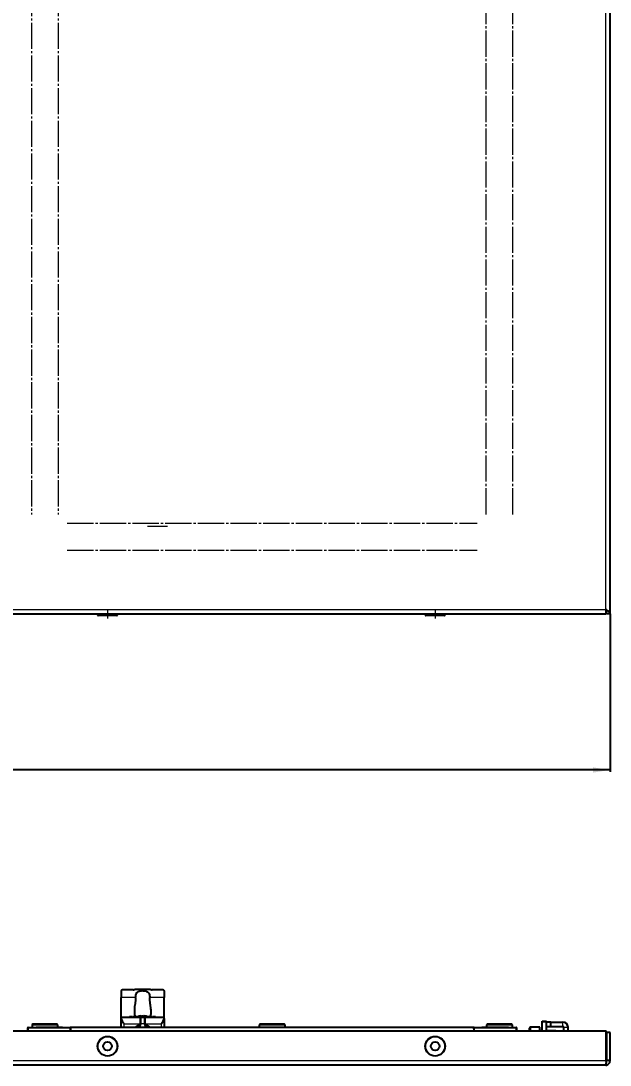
# Model space of a CAD drawing. Header units: millimetres. Extents: x -668 to 1488, y -492 to 1018.
# Drawn here: x 1069 to 1413, y -471 to 137 of the extents above; entities that cross this region are included whole.
import ezdxf

# ---------------------------------------------------------------- set-up
doc = ezdxf.new("R2010")
doc.units = ezdxf.units.MM
doc.linetypes.add('SLD-Осевая', pattern=[19.05, 15.24, -1.27, 1.27, -1.27])
doc.linetypes.add('SLD-Сплошная', pattern=[0])
doc.layers.add('FORMAT', color=7, linetype='SLD-Сплошная')
doc.styles.add('SLDTEXTSTYLE0', font='GOTHICI.TTF', dxfattribs={"width": 0.913})
doc.styles.add('SLDTEXTSTYLE1', font='GOTHIC.TTF', dxfattribs={"width": 0.913})
doc.dimstyles.new('SLDDIMSTYLE0', dxfattribs={"dimtxt": 20, "dimasz": 10, "dimexe": 0, "dimexo": 0.0625, "dimgap": 5, "dimtad": 2, "dimdec": 1, "dimrnd": 1e-09, "dimzin": 12, "dimdsep": 46, "dimtxsty": 'SLDTEXTSTYLE0', "dimsah": 1, "dimcen": 0.09, "dimadec": 0, "dimazin": 3, "dimtfac": 1, "dimtofl": 0, "dimtmove": 0, "dimatfit": 3, "dimfxl": 0, "dimfrac": 2, "dimtolj": 1, "dimtzin": 12, "dimarcsym": 0})

# ---------------------------------------------------------------- blocks, each defined once
blk = doc.blocks.new('_D_2')
at = {"layer": 'FORMAT'}
for p, q in [((618.56, -208.35), (618.56, -300.34)), ((1412.56, -208.35), (1412.56, -300.34)), ((1412.56, -299.34), (618.56, -299.34))]:
    blk.add_line(p, q, dxfattribs=at)
for points in [[(618.56, -299.34), (628.56, -300.88), (628.56, -297.8)], [(1412.56, -299.34), (1402.56, -297.8), (1402.56, -300.88)]]:
    blk.add_solid(points, dxfattribs=at)
at = {"layer": 'FORMAT', "insert": (993.39, -273.8), "char_height": 20, "attachment_point": 1, "style": 'SLDTEXTSTYLE1'}
blk.add_mtext('794', dxfattribs=at)

msp = doc.modelspace()

# ---------------------------------------------------------------- linework, layer by layer
at = {"color": 7, "linetype": 'SLD-Сплошная', "lineweight": 18}
for p, q in [((1409.96, -205.74), (1409.96, 744.06)), ((1020.16, -205.74), (1409.96, -205.74)), ((1113.81, -209.09), (1122.7, -209.09)), ((1122.7, -209.09), (1125.31, -209.09)), ((1304.81, -209.09), (1316.31, -209.09)), ((1135.96, -431.85), (1127.56, -431.85)), ((1152.56, -431.85), (1144.15, -431.85)), ((1136.67, -443.25), (1136.67, -443.35)), ((1138.56, -447.35), (1138.56, -443.35)), ((1141.56, -443.35), (1141.56, -447.35)), ((1073.36, -449.65), (1073.06, -449.65)), ((1073.36, -449.35), (1073.36, -449.65)), ((1073.36, -449.65), (1073.36, -451.35)), ((1097.76, -449.65), (1073.36, -449.65)), ((1079.15, -449.15), (1079.15, -449.35)), ((1097.76, -449.35), (1097.76, -449.65)), ((1097.76, -451.35), (1097.76, -449.65)), ((1098.06, -449.65), (1097.76, -449.65)), ((1129.06, -447.35), (1138.56, -447.35)), ((1129.06, -447.35), (1129.06, -449.35)), ((1138.2, -447.86), (1138.33, -448.35)), ((1138.56, -447.35), (1139.06, -447.35)), ((1138.56, -447.38), (1138.56, -447.35)), ((1138.56, -447.38), (1139.06, -447.38)), ((1141.06, -447.35), (1139.06, -447.35)), ((1141.06, -447.35), (1141.56, -447.35)), ((1141.06, -447.38), (1141.56, -447.38)), ((1141.56, -447.35), (1141.56, -447.38)), ((1141.56, -447.35), (1151.06, -447.35)), ((1141.78, -448.35), (1141.92, -447.86)), ((1151.06, -449.35), (1151.06, -447.35)), ((1333.36, -449.65), (1333.06, -449.65)), ((1333.36, -449.65), (1333.36, -449.35)), ((1357.76, -449.65), (1333.36, -449.65)), ((1333.36, -449.65), (1333.36, -451.35)), ((1342.18, -449.15), (1342.18, -449.35)), ((1357.76, -449.35), (1357.76, -449.65)), ((1358.06, -449.65), (1357.76, -449.65)), ((1357.76, -451.35), (1357.76, -449.65)), ((1366.11, -449.3), (1366.11, -451.35)), ((1375.51, -446.3), (1373.01, -446.3)), ((1385.01, -448.8), (1385.01, -446.3)), ((1385.51, -449.3), (1388.01, -449.3)), ((1371.76, -451.3), (1371.76, -451.35)), ((1019.86, -468.75), (1410.26, -468.75))]:
    msp.add_line(p, q, dxfattribs=at)
at = {"color": 7, "linetype": 'SLD-Сплошная', "lineweight": 25}
for p, q in [((1412.56, -208.34), (1412.56, 746.66)), ((1410.26, -206.34), (1410.26, -208.34)), ((1019.86, -208.34), (1410.26, -208.34)), ((1113.81, -208.34), (1113.81, -209.09)), ((1122.56, -209.34), (1114.06, -209.34)), ((1125.06, -209.34), (1122.56, -209.34)), ((1125.31, -209.09), (1125.31, -208.34)), ((1304.81, -208.34), (1304.81, -209.09)), ((1316.06, -209.34), (1305.06, -209.34)), ((1316.31, -209.09), (1316.31, -208.34)), ((1412.56, -208.34), (1410.56, -208.34)), ((1127.56, -428.02), (1127.56, -431.85)), ((1127.56, -443.35), (1127.56, -431.85)), ((1134.58, -427.46), (1129.06, -427.46)), ((1135.47, -427.41), (1134.94, -427.41)), ((1144.66, -427.35), (1135.47, -427.35)), ((1145.17, -427.41), (1144.66, -427.4)), ((1151.06, -427.46), (1145.54, -427.46)), ((1152.56, -428.02), (1152.56, -431.85)), ((1152.56, -443.35), (1152.56, -431.85)), ((1127.56, -444.23), (1127.56, -443.35)), ((1127.56, -443.35), (1141.06, -443.35)), ((1127.56, -449.35), (1127.56, -444.23)), ((1132.43, -443.25), (1132.43, -443.35)), ((1132.58, -443.25), (1132.58, -443.35)), ((1132.7, -443.25), (1132.7, -443.35)), ((1133.51, -443.25), (1132.7, -443.25)), ((1133.51, -443.25), (1133.51, -443.35)), ((1133.66, -443.25), (1133.66, -443.35)), ((1133.78, -443.25), (1133.78, -443.35)), ((1134.11, -443.25), (1134.11, -443.35)), ((1134.3, -443.25), (1134.3, -443.35)), ((1134.83, -443.25), (1134.83, -443.35)), ((1135.21, -439.14), (1135.21, -441.72)), ((1135.31, -443.25), (1135.31, -443.35)), ((1135.48, -443.25), (1135.48, -443.35)), ((1135.93, -443.25), (1135.93, -443.35)), ((1136.08, -443.25), (1136.08, -443.35)), ((1136.2, -443.25), (1136.2, -443.35)), ((1136.51, -443.25), (1136.51, -443.35)), ((1137.79, -443.25), (1136.67, -443.25)), ((1137.79, -443.25), (1137.79, -443.35)), ((1137.92, -443.25), (1137.92, -443.35)), ((1138.12, -443.25), (1138.12, -443.35)), ((1138.13, -443.25), (1138.13, -443.35)), ((1138.72, -443.25), (1138.13, -443.25)), ((1138.72, -443.25), (1138.72, -443.35)), ((1139.62, -443.25), (1139.04, -443.25)), ((1139.06, -443.35), (1141.06, -443.35)), ((1139.06, -447.35), (1139.06, -443.35)), ((1139.33, -443.02), (1139.31, -442.8)), ((1139.55, -443.03), (1139.53, -442.73)), ((1139.62, -443.25), (1139.62, -443.35)), ((1139.63, -443.25), (1139.63, -443.35)), ((1139.63, -443.25), (1139.81, -443.25)), ((1139.81, -443.25), (1139.81, -443.35)), ((1139.81, -443.25), (1139.81, -443.25)), ((1139.82, -443.25), (1139.82, -443.35)), ((1139.98, -443.25), (1139.98, -443.35)), ((1140.78, -443.25), (1139.98, -443.25)), ((1140.78, -443.25), (1140.78, -443.35)), ((1140.92, -443.25), (1140.92, -443.35)), ((1141, -442.75), (1141, -442.73)), ((1141.04, -443.25), (1141.04, -443.35)), ((1141.04, -443.29), (1141.33, -443.28)), ((1141.06, -443.35), (1141.06, -447.35)), ((1141.47, -443.25), (1141.47, -443.35)), ((1141.56, -442.84), (1141.56, -442.8)), ((1141.56, -443.35), (1152.56, -443.35)), ((1141.59, -443.25), (1141.59, -443.35)), ((1141.96, -443.25), (1141.96, -443.35)), ((1142.22, -443.25), (1142.22, -443.35)), ((1142.33, -443.25), (1142.33, -443.35)), ((1142.48, -443.25), (1142.48, -443.35)), ((1142.6, -443.25), (1142.6, -443.35)), ((1143.03, -443.25), (1143.03, -443.35)), ((1143.06, -443.25), (1143.03, -443.25)), ((1143.06, -443.25), (1143.06, -443.35)), ((1143.1, -443.25), (1143.1, -443.35)), ((1143.26, -443.25), (1143.26, -443.35)), ((1143.61, -443.25), (1143.61, -443.35)), ((1144.1, -443.25), (1144.1, -443.35)), ((1144.3, -443.25), (1144.3, -443.35)), ((1144.64, -443.25), (1144.64, -443.35)), ((1144.8, -443.25), (1144.8, -443.35)), ((1145.86, -443.25), (1144.8, -443.25)), ((1144.91, -441.72), (1144.91, -439.14)), ((1145.86, -443.25), (1145.86, -443.35)), ((1146.17, -443.25), (1146.17, -443.35)), ((1146.33, -443.25), (1146.33, -443.35)), ((1146.71, -443.25), (1146.71, -443.35)), ((1147.46, -443.25), (1146.71, -443.25)), ((1147.46, -443.25), (1147.46, -443.35)), ((1152.56, -444.23), (1152.56, -443.35)), ((1152.56, -444.23), (1152.56, -449.35)), ((1073.06, -451.35), (1073.06, -449.65)), ((1073.36, -449.35), (1097.76, -449.35)), ((1076.06, -447.35), (1075.56, -447.85)), ((1075.56, -447.85), (1075.56, -449.35)), ((1090.56, -447.85), (1075.56, -447.85)), ((1076.06, -447.35), (1090.06, -447.35)), ((1077.91, -449.15), (1077.91, -449.35)), ((1081.72, -449.15), (1081.72, -449.35)), ((1081.72, -449.15), (1082.52, -449.15)), ((1082.52, -449.15), (1082.52, -449.35)), ((1082.52, -449.15), (1084.4, -449.15)), ((1083.86, -449.15), (1083.86, -449.13)), ((1084.4, -449.15), (1084.4, -449.35)), ((1084.4, -449.15), (1085.45, -449.15)), ((1085.45, -449.15), (1085.45, -449.35)), ((1085.45, -449.15), (1086.85, -449.15)), ((1087.01, -449.13), (1087.01, -449.35)), ((1087.1, -449.15), (1087.1, -449.35)), ((1087.1, -449.15), (1088.46, -449.15)), ((1088.46, -449.15), (1088.46, -449.35)), ((1088.46, -449.15), (1090.45, -449.15)), ((1090.56, -447.85), (1090.06, -447.35)), ((1090.45, -449.15), (1090.45, -449.35)), ((1090.45, -449.15), (1093.41, -449.15)), ((1090.56, -449.15), (1090.56, -447.85)), ((1093.41, -449.15), (1093.41, -449.35)), ((1333.06, -449.35), (1098.06, -449.35)), ((1098.06, -449.35), (1098.06, -449.65)), ((1098.06, -449.65), (1098.06, -450.3)), ((1098.06, -450.3), (1098.06, -451.35)), ((1139.06, -447.35), (1139.06, -447.38)), ((1141.06, -447.38), (1141.06, -447.35)), ((1208.56, -447.35), (1208.06, -447.85)), ((1208.06, -447.85), (1208.06, -449.35)), ((1223.06, -447.85), (1208.06, -447.85)), ((1208.56, -447.35), (1222.56, -447.35)), ((1223.06, -447.85), (1222.56, -447.35)), ((1223.06, -449.35), (1223.06, -447.85)), ((1333.06, -449.35), (1333.06, -449.65)), ((1333.06, -450.3), (1333.06, -449.65)), ((1333.06, -450.3), (1333.06, -451.35)), ((1333.36, -449.35), (1357.76, -449.35)), ((1337.7, -449.15), (1337.7, -449.35)), ((1337.7, -449.15), (1338.06, -449.15)), ((1338.06, -449.15), (1338.06, -449.35)), ((1338.06, -449.15), (1338.3, -449.15)), ((1338.3, -449.15), (1338.3, -449.35)), ((1338.3, -449.15), (1338.41, -449.15)), ((1338.41, -449.15), (1338.41, -449.35)), ((1339.44, -449.15), (1339.44, -449.35)), ((1339.44, -449.15), (1340.12, -449.15)), ((1340.12, -449.15), (1340.12, -449.35)), ((1340.12, -449.15), (1340.45, -449.15)), ((1340.45, -449.15), (1340.45, -449.35)), ((1341.06, -447.35), (1340.56, -447.85)), ((1340.56, -447.85), (1340.56, -449.15)), ((1355.56, -447.85), (1340.56, -447.85)), ((1341.06, -447.35), (1355.06, -447.35)), ((1343.77, -449.35), (1343.77, -449.13)), ((1343.9, -449.15), (1344.68, -449.15)), ((1344.68, -449.15), (1344.68, -449.35)), ((1344.68, -449.15), (1345.48, -449.15)), ((1345.48, -449.15), (1345.48, -449.35)), ((1345.48, -449.15), (1345.97, -449.15)), ((1345.97, -449.15), (1345.97, -449.35)), ((1345.97, -449.15), (1347.36, -449.15)), ((1346.99, -449.13), (1346.99, -449.15)), ((1347.36, -449.15), (1347.36, -449.35)), ((1347.36, -449.15), (1348.4, -449.15)), ((1348.4, -449.15), (1348.4, -449.35)), ((1349.45, -449.15), (1349.45, -449.35)), ((1349.45, -449.15), (1351.42, -449.15)), ((1351.42, -449.15), (1351.42, -449.35)), ((1351.42, -449.15), (1353.41, -449.15)), ((1353.41, -449.15), (1353.41, -449.35)), ((1355.56, -447.85), (1355.06, -447.35)), ((1355.56, -449.35), (1355.56, -447.85)), ((1358.06, -449.65), (1358.06, -451.35)), ((1365.51, -451.35), (1365.51, -449.9)), ((1371.51, -449.3), (1366.11, -449.3)), ((1371.51, -451.35), (1371.51, -449.3)), ((1373.01, -446.3), (1373.01, -445.8)), ((1373.01, -445.8), (1375.51, -445.8)), ((1373.01, -451.35), (1373.01, -446.3)), ((1375.51, -445.8), (1375.51, -446.3)), ((1375.51, -451.35), (1375.51, -446.3)), ((1376.01, -446.3), (1375.51, -446.34)), ((1378.01, -446.3), (1376.01, -446.3)), ((1376.01, -448.8), (1378.01, -448.8)), ((1378.01, -446.3), (1385.01, -446.3)), ((1378.01, -448.8), (1378.01, -446.3)), ((1378.01, -448.8), (1385.01, -448.8)), ((1385.51, -451.35), (1385.51, -449.3)), ((1388.01, -451.35), (1388.01, -449.3)), ((1019.86, -451.35), (1410.26, -451.35)), ((1373.01, -451.3), (1371.76, -451.3)), ((1380.95, -451.3), (1375.51, -451.3)), ((1381, -451.35), (1380.95, -451.3)), ((1380.95, -451.35), (1380.95, -451.3)), ((1410.26, -468.75), (1410.26, -451.35)), ((1412.56, -452.35), (1410.56, -452.35)), ((1410.56, -468.75), (1410.56, -452.35)), ((1412.56, -468.75), (1412.56, -452.35)), ((1409.96, -471.35), (1020.16, -471.35)), ((1412.56, -468.75), (1410.56, -468.75))]:
    msp.add_line(p, q, dxfattribs=at)
at = {"color": 7, "linetype": 'SLD-Сплошная', "lineweight": 25, "flags": 128}
for points in [[(1410.56, -457.85), (1410.42, -457.6), (1410.26, -457.33)], [(1410.26, -466.37), (1410.42, -466.1), (1410.56, -465.85)]]:
    msp.add_lwpolyline(points, dxfattribs=at)
at = {"color": 7, "linetype": 'SLD-Сплошная', "lineweight": 18, "flags": 128}
for points in [[(1410.26, -457.93), (1410.55, -458.52), (1410.56, -458.54)], [(1410.56, -465.17), (1410.55, -465.19), (1410.26, -465.78)]]:
    msp.add_lwpolyline(points, dxfattribs=at)
at = {"color": 7, "linetype": 'SLD-Сплошная', "lineweight": 25}
for centre, radius in [((1119.56, -460.35), 5.75), ((1310.56, -460.35), 5.75), ((1119.56, -460.35), 2.5), ((1310.56, -460.35), 2.5)]:
    msp.add_circle(centre, radius, dxfattribs=at)
at = {"color": 7, "linetype": 'SLD-Сплошная', "lineweight": 18}
for centre in [(1119.56, -460.35), (1310.56, -460.35)]:
    msp.add_circle(centre, 5.5, dxfattribs=at)
at = {"color": 7, "linetype": 'SLD-Сплошная', "lineweight": 25}
for centre, radius, start, end in [((1114.06, -209.09), 0.25, 180, 270), ((1125.06, -209.09), 0.25, 270, 0), ((1305.06, -209.09), 0.25, 180, 270), ((1316.06, -209.09), 0.25, 270, 0), ((1140.06, -450.65), 8, 100.36105, 108.44483), ((1139.3, -446.51), 3.79, 92.89181, 101.41741), ((1140.17, -444.97), 2.34, 111.72177, 124.60369), ((1139.38, -450.29), 7.26, 85.75775, 94.24225), ((1139.01, -443.32), 0.598, 60.52387, 80.98963), ((1139.81, -450.28), 7.56, 92.05637, 94.65981), ((1139.32, -447.07), 4.35, 79.33098, 87.2142), ((1143.31, -443.78), 3.47, 163.53436, 167.76578), ((1140.79, -447.07), 4.35, 92.7858, 100.66902), ((1140.31, -450.26), 7.54, 81.91714, 87.9462), ((1141.08, -443.25), 0.529, 98.37942, 107.95469), ((1140.81, -446.51), 3.79, 78.58259, 87.10819), ((1139.98, -449.07), 6.42, 69.70137, 77.56561), ((1140.06, -450.65), 8, 70.17456, 79.63895), ((1140.06, -450.61), 7.96, 71.95242, 79.10923), ((1142.37, -443.65), 0.629, 75.56061, 104.43939), ((1073.36, -449.65), 0.3, 90, 180), ((1097.76, -449.65), 0.3, 0, 90), ((1140.06, -454.35), 6.25, 106.01339, 126.8699), ((1138.06, -447.38), 1, 286.01339, 0), ((1142.06, -447.38), 1, 180, 253.98661), ((1140.06, -454.35), 6.25, 53.1301, 73.98661), ((1333.36, -449.65), 0.3, 90, 180), ((1357.76, -449.65), 0.3, 0, 90), ((1366.11, -449.9), 0.6, 90, 180), ((1376.01, -449.3), 0.5, 90, 180), ((1385.01, -449.3), 3, 0, 90), ((1385.01, -449.3), 0.5, 0, 90), ((1371.76, -451.05), 0.25, 180, 270), ((1403.06, -461.85), 7.5, 343.7398, 16.2602)]:
    msp.add_arc(centre, radius, start, end, dxfattribs=at)
at = {"color": 7, "linetype": 'SLD-Сплошная', "lineweight": 18}
for centre, radius, start, end in [((1140.06, -454.35), 6.75, 106.01339, 132.20545), ((1138.06, -447.38), 0.5, 286.01339, 0), ((1142.06, -447.38), 0.5, 180, 253.98661), ((1140.06, -454.35), 6.75, 47.79455, 73.98661)]:
    msp.add_arc(centre, radius, start, end, dxfattribs=at)
at = {"color": 7, "linetype": 'SLD-Сплошная', "lineweight": 25}
for points in [[(1412.56, -208.34), (1412.52, -208.13), (1412.44, -207.69), (1411.84, -207.04), (1410.98, -206.39), (1410.3, -205.96), (1409.96, -205.74)], [(1409.96, -205.74), (1409.98, -206.08), (1410.03, -206.76), (1410.11, -207.62), (1410.18, -208.23), (1410.23, -208.3), (1410.26, -208.34)], [(1409.96, -205.74), (1409.98, -205.82), (1410.03, -205.98), (1410.11, -206.18), (1410.18, -206.32), (1410.23, -206.33), (1410.26, -206.34)], [(1410.56, -208.34), (1410.52, -207.91), (1410.44, -207.04), (1410.12, -206.18), (1409.96, -205.74)], [(1410.26, -468.75), (1410.23, -469.09), (1410.18, -469.77), (1410.11, -470.63), (1410.03, -471.24), (1409.98, -471.31), (1409.96, -471.35)]]:
    msp.add_open_spline(points, degree=3, dxfattribs=at)
for points, knots in [([(1129.06, -427.46), (1128.89, -427.46), (1128.56, -427.47), (1128.11, -427.53), (1127.77, -427.65), (1127.58, -427.82), (1127.57, -427.96), (1127.56, -428.02)], [0, 0, 0, 0, 0.2129, 0.425707, 0.640613, 0.853382, 1, 1, 1, 1]), ([(1134.58, -427.46), (1134.68, -427.45), (1134.81, -427.43), (1134.92, -427.42), (1134.94, -427.41)], [0, 0, 0, 0, 0.789403, 1, 1, 1, 1]), ([(1135.96, -431.85), (1135.91, -432.85), (1135.8, -434.99), (1135.28, -437.43), (1135.23, -438.74), (1135.21, -439.14)], [0, 0, 0, 0, 0.378823, 0.812228, 1, 1, 1, 1]), ([(1135.96, -431.85), (1135.98, -431.44), (1136.03, -430.61), (1136.39, -429.51), (1137.04, -428.71), (1137.97, -428.22), (1139.12, -427.97), (1140.44, -427.93), (1141.79, -428.1), (1142.92, -428.57), (1143.65, -429.37), (1144.03, -430.4), (1144.14, -431.26), (1144.15, -431.75), (1144.15, -431.85)], [0, 0, 0, 0, 0.088505, 0.177138, 0.262858, 0.344694, 0.430485, 0.525193, 0.625645, 0.723911, 0.812494, 0.894483, 0.978997, 1, 1, 1, 1]), ([(1144.91, -439.14), (1144.82, -438.23), (1144.65, -436.37), (1144.19, -433.77), (1144.16, -432.24), (1144.15, -431.85)], [0, 0, 0, 0, 0.417668, 0.852903, 1, 1, 1, 1]), ([(1145.17, -427.41), (1145.19, -427.41), (1145.3, -427.43), (1145.43, -427.44), (1145.54, -427.46)], [0, 0, 0, 0, 0.161974, 1, 1, 1, 1]), ([(1152.56, -428.02), (1152.54, -427.94), (1152.51, -427.78), (1152.27, -427.61), (1151.92, -427.51), (1151.49, -427.46), (1151.19, -427.46), (1151.06, -427.46)], [0, 0, 0, 0, 0.205683, 0.411346, 0.618649, 0.832339, 1, 1, 1, 1]), ([(1127.56, -444.23), (1127.58, -444.4), (1127.64, -444.83), (1128.11, -445.77), (1128.64, -446.66), (1128.99, -447.24), (1129.06, -447.35), (1129.06, -447.35)], [0, 0, 0, 0, 0.19414, 0.485275, 0.898779, 0.996769, 1, 1, 1, 1]), ([(1132.58, -443.25), (1132.56, -443.25), (1132.52, -443.25), (1132.46, -443.25), (1132.44, -443.25), (1132.44, -443.25), (1132.43, -443.25)], [0, 0, 0, 0, 0.2808356, 0.55925, 0.7791823, 1, 1, 1, 1]), ([(1132.7, -443.25), (1132.7, -443.25), (1132.7, -443.25), (1132.67, -443.25), (1132.62, -443.25), (1132.59, -443.25), (1132.58, -443.25)], [0, 0, 0, 0, 0.280888, 0.559482, 0.77927, 1, 1, 1, 1]), ([(1133.66, -443.25), (1133.64, -443.25), (1133.61, -443.25), (1133.55, -443.25), (1133.52, -443.25), (1133.51, -443.25)], [0, 0, 0, 0, 0.280638, 0.560877, 1, 1, 1, 1]), ([(1133.78, -443.25), (1133.78, -443.25), (1133.77, -443.25), (1133.75, -443.25), (1133.7, -443.25), (1133.67, -443.25), (1133.66, -443.25)], [0, 0, 0, 0, 0.280941, 0.559114, 0.779089, 1, 1, 1, 1]), ([(1134.3, -443.25), (1134.24, -443.25), (1134.13, -443.25), (1134.12, -443.25), (1134.11, -443.25)], [0, 0, 0, 0, 0.559312, 1, 1, 1, 1]), ([(1134.83, -443.25), (1134.77, -443.25), (1134.65, -443.25), (1134.46, -443.25), (1134.36, -443.25), (1134.3, -443.25)], [0, 0, 0, 0, 0.280496, 0.560765, 1, 1, 1, 1]), ([(1135.31, -443.25), (1135.24, -443.25), (1135.12, -443.25), (1134.92, -443.25), (1134.83, -443.25)], [0, 0, 0, 0, 0.560137, 1, 1, 1, 1]), ([(1135.21, -441.72), (1135.25, -442), (1135.34, -442.54), (1136.12, -443), (1137.13, -443.2), (1137.92, -443.24), (1138.21, -443.25)], [0, 0, 0, 0, 0.287004, 0.575097, 0.841222, 1, 1, 1, 1]), ([(1135.48, -443.25), (1135.47, -443.25), (1135.46, -443.25), (1135.36, -443.25), (1135.31, -443.25)], [0, 0, 0, 0, 0.5599138, 1, 1, 1, 1]), ([(1136.08, -443.25), (1136.06, -443.25), (1136.02, -443.25), (1135.96, -443.25), (1135.94, -443.25), (1135.94, -443.25), (1135.93, -443.25)], [0, 0, 0, 0, 0.280765, 0.559178, 0.779175, 1, 1, 1, 1]), ([(1136.2, -443.25), (1136.2, -443.25), (1136.2, -443.25), (1136.17, -443.25), (1136.12, -443.25), (1136.09, -443.25), (1136.08, -443.25)], [0, 0, 0, 0, 0.280828, 0.559417, 0.779393, 1, 1, 1, 1]), ([(1136.67, -443.25), (1136.65, -443.25), (1136.6, -443.25), (1136.55, -443.25), (1136.51, -443.25), (1136.51, -443.25), (1136.51, -443.25)], [0, 0, 0, 0, 0.280951, 0.559967, 0.779431, 1, 1, 1, 1]), ([(1137.92, -443.25), (1137.92, -443.25), (1137.92, -443.25), (1137.89, -443.25), (1137.84, -443.25), (1137.8, -443.25), (1137.79, -443.25)], [0, 0, 0, 0, 0.280713, 0.558701, 0.779045, 1, 1, 1, 1]), ([(1138.13, -443.25), (1138.12, -443.25), (1138.12, -443.25), (1138.12, -443.25), (1138.12, -443.25)], [0, 0, 0, 0, 0.560081, 1, 1, 1, 1]), ([(1138.56, -443.35), (1138.56, -443.35), (1138.56, -443.35), (1138.57, -443.35), (1138.58, -443.35), (1138.62, -443.35), (1138.74, -443.35), (1138.96, -443.35), (1139.02, -443.35), (1139.06, -443.35)], [0, 0, 0, 0, 0.00167, 0.003889, 0.009531, 0.034361, 0.132751, 0.526214, 1, 1, 1, 1]), ([(1138.9, -443.25), (1138.87, -443.25), (1138.83, -443.25), (1138.76, -443.25), (1138.73, -443.25), (1138.72, -443.25)], [0, 0, 0, 0, 0.281226, 0.561522, 1, 1, 1, 1]), ([(1139.63, -443.25), (1139.63, -443.25), (1139.62, -443.25), (1139.62, -443.25), (1139.62, -443.25)], [0, 0, 0, 0, 0.559504, 1, 1, 1, 1]), ([(1139.98, -443.25), (1139.96, -443.25), (1139.91, -443.25), (1139.86, -443.25), (1139.83, -443.25), (1139.83, -443.25), (1139.82, -443.25)], [0, 0, 0, 0, 0.280855, 0.559718, 0.779518, 1, 1, 1, 1]), ([(1140.92, -443.25), (1140.9, -443.25), (1140.86, -443.25), (1140.8, -443.25), (1140.78, -443.25), (1140.78, -443.25), (1140.78, -443.25)], [0, 0, 0, 0, 0.280813, 0.559099, 0.77917, 1, 1, 1, 1]), ([(1141.04, -443.25), (1141.04, -443.25), (1141.04, -443.25), (1141.01, -443.25), (1140.97, -443.25), (1140.93, -443.25), (1140.92, -443.25)], [0, 0, 0, 0, 0.2809124, 0.5594047, 0.7791083, 1, 1, 1, 1]), ([(1141.06, -443.35), (1141.1, -443.35), (1141.18, -443.35), (1141.43, -443.35), (1141.56, -443.35), (1141.56, -443.35)], [0, 0, 0, 0, 0.475461, 0.994056, 1, 1, 1, 1]), ([(1141.47, -443.25), (1141.45, -443.25), (1141.41, -443.25), (1141.35, -443.25), (1141.33, -443.25), (1141.33, -443.25), (1141.33, -443.25)], [0, 0, 0, 0, 0.2808885, 0.5590229, 0.7791551, 1, 1, 1, 1]), ([(1141.59, -443.25), (1141.59, -443.25), (1141.59, -443.25), (1141.56, -443.25), (1141.52, -443.25), (1141.49, -443.25), (1141.47, -443.25)], [0, 0, 0, 0, 0.2809, 0.559498, 0.779148, 1, 1, 1, 1]), ([(1141.96, -443.25), (1141.91, -443.25), (1141.8, -443.25), (1141.66, -443.25), (1141.6, -443.25), (1141.59, -443.25), (1141.59, -443.25)], [0, 0, 0, 0, 0.280935, 0.559487, 0.779245, 1, 1, 1, 1]), ([(1142.22, -443.25), (1142.17, -443.25), (1142.09, -443.25), (1142, -443.25), (1141.96, -443.25)], [0, 0, 0, 0, 0.559441, 1, 1, 1, 1]), ([(1142.06, -443.25), (1142.5, -443.22), (1143.4, -443.15), (1144.34, -442.84), (1144.84, -442.36), (1144.89, -441.91), (1144.91, -441.72)], [0, 0, 0, 0, 0.255921, 0.530677, 0.799973, 1, 1, 1, 1]), ([(1142.33, -443.25), (1142.33, -443.25), (1142.32, -443.25), (1142.25, -443.25), (1142.22, -443.25)], [0, 0, 0, 0, 0.560313, 1, 1, 1, 1]), ([(1142.48, -443.25), (1142.46, -443.25), (1142.42, -443.25), (1142.36, -443.25), (1142.34, -443.25), (1142.34, -443.25), (1142.33, -443.25)], [0, 0, 0, 0, 0.28091, 0.559174, 0.779166, 1, 1, 1, 1]), ([(1142.6, -443.25), (1142.6, -443.25), (1142.6, -443.25), (1142.57, -443.25), (1142.52, -443.25), (1142.49, -443.25), (1142.48, -443.25)], [0, 0, 0, 0, 0.280849, 0.55949, 0.779158, 1, 1, 1, 1]), ([(1143.1, -443.25), (1143.09, -443.25), (1143.07, -443.25), (1143.07, -443.25), (1143.06, -443.25)], [0, 0, 0, 0, 0.560691, 1, 1, 1, 1]), ([(1143.26, -443.25), (1143.23, -443.25), (1143.16, -443.25), (1143.12, -443.25), (1143.1, -443.25)], [0, 0, 0, 0, 0.559542, 1, 1, 1, 1]), ([(1143.61, -443.25), (1143.54, -443.25), (1143.42, -443.25), (1143.31, -443.25), (1143.26, -443.25)], [0, 0, 0, 0, 0.560514, 1, 1, 1, 1]), ([(1144.1, -443.25), (1144.03, -443.25), (1143.89, -443.25), (1143.7, -443.25), (1143.61, -443.25)], [0, 0, 0, 0, 0.559217, 1, 1, 1, 1]), ([(1144.3, -443.25), (1144.29, -443.25), (1144.28, -443.25), (1144.16, -443.25), (1144.1, -443.25)], [0, 0, 0, 0, 0.5603404, 1, 1, 1, 1]), ([(1144.8, -443.25), (1144.77, -443.25), (1144.73, -443.25), (1144.67, -443.25), (1144.65, -443.25), (1144.64, -443.25), (1144.64, -443.25)], [0, 0, 0, 0, 0.280872, 0.559701, 0.779382, 1, 1, 1, 1]), ([(1146.33, -443.25), (1146.28, -443.25), (1146.19, -443.25), (1146.18, -443.25), (1146.17, -443.25)], [0, 0, 0, 0, 0.5589475, 1, 1, 1, 1]), ([(1146.71, -443.25), (1146.63, -443.25), (1146.49, -443.25), (1146.38, -443.25), (1146.33, -443.25)], [0, 0, 0, 0, 0.5597473, 1, 1, 1, 1]), ([(1151.06, -447.35), (1151.06, -447.35), (1151.13, -447.24), (1151.48, -446.66), (1152.01, -445.77), (1152.48, -444.83), (1152.53, -444.4), (1152.56, -444.23)], [0, 0, 0, 0, 0.003231, 0.101221, 0.514725, 0.80586, 1, 1, 1, 1]), ([(1077.91, -449.15), (1078.09, -449.15), (1078.43, -449.15), (1078.92, -449.15), (1079.15, -449.15)], [0, 0, 0, 0, 0.5368, 1, 1, 1, 1]), ([(1079.15, -449.15), (1079.52, -449.15), (1080.22, -449.15), (1081.08, -449.15), (1081.53, -449.15), (1081.55, -449.15)], [0, 0, 0, 0, 0.522437, 0.975649, 1, 1, 1, 1]), ([(1338.41, -449.15), (1338.56, -449.15), (1338.82, -449.15), (1339.25, -449.15), (1339.44, -449.15)], [0, 0, 0, 0, 0.547643, 1, 1, 1, 1]), ([(1340.45, -449.15), (1340.79, -449.15), (1341.42, -449.15), (1341.94, -449.15), (1342.18, -449.15)], [0, 0, 0, 0, 0.5368, 1, 1, 1, 1]), ([(1342.18, -449.15), (1342.51, -449.15), (1343.12, -449.15), (1343.68, -449.15), (1343.72, -449.15), (1343.73, -449.15)], [0, 0, 0, 0, 0.415678, 0.776277, 1, 1, 1, 1]), ([(1348.58, -449.15), (1348.62, -449.15), (1348.91, -449.15), (1349.2, -449.15), (1349.45, -449.15)], [0, 0, 0, 0, 0.139498, 1, 1, 1, 1]), ([(1409.96, -469.35), (1410.09, -469.32), (1410.31, -469.28), (1410.52, -469.02), (1410.54, -468.84), (1410.56, -468.75)], [0, 0, 0, 0, 0.4375, 0.7156903, 1, 1, 1, 1]), ([(1409.96, -471.35), (1410.24, -471.32), (1410.88, -471.26), (1411.73, -470.73), (1412.41, -469.86), (1412.51, -469.13), (1412.56, -468.75)], [0, 0, 0, 0, 0.211353, 0.466168, 0.72109, 1, 1, 1, 1])]:
    msp.add_open_spline(points, degree=3, knots=knots, dxfattribs=at)
at = {"layer": 'FORMAT', "linetype": 'SLD-Осевая', "lineweight": 18}
for p, q in [((1075.26, 688.66), (1075.26, -150.34)), ((1090.86, 688.66), (1090.86, -150.34)), ((1340.26, -150.34), (1340.26, 688.66)), ((1355.86, -150.34), (1355.86, 688.66)), ((1096.06, -155.54), (1335.06, -155.54)), ((1142.91, -157.29), (1154.56, -157.29)), ((1096.06, -171.14), (1335.06, -171.14)), ((1119.56, -206.34), (1119.56, -211.09)), ((1310.56, -206.34), (1310.56, -211.09))]:
    msp.add_line(p, q, dxfattribs=at)

# ---------------------------------------------------------------- dimensions: what is measured, and where the dimension line sits
at = {"layer": 'FORMAT'}
dim = msp.add_linear_dim(base=(618.56, -299.34), p1=(1412.56, -208.34), p2=(618.56, -208.34), dimstyle='SLDDIMSTYLE0', dxfattribs=at)
dim.commit()
dim.dimension.update_dxf_attribs({"geometry": '_D_2', "text_midpoint": (1015.56, -299.34), "dimtype": 160})

doc.saveas('drawing.dxf')
